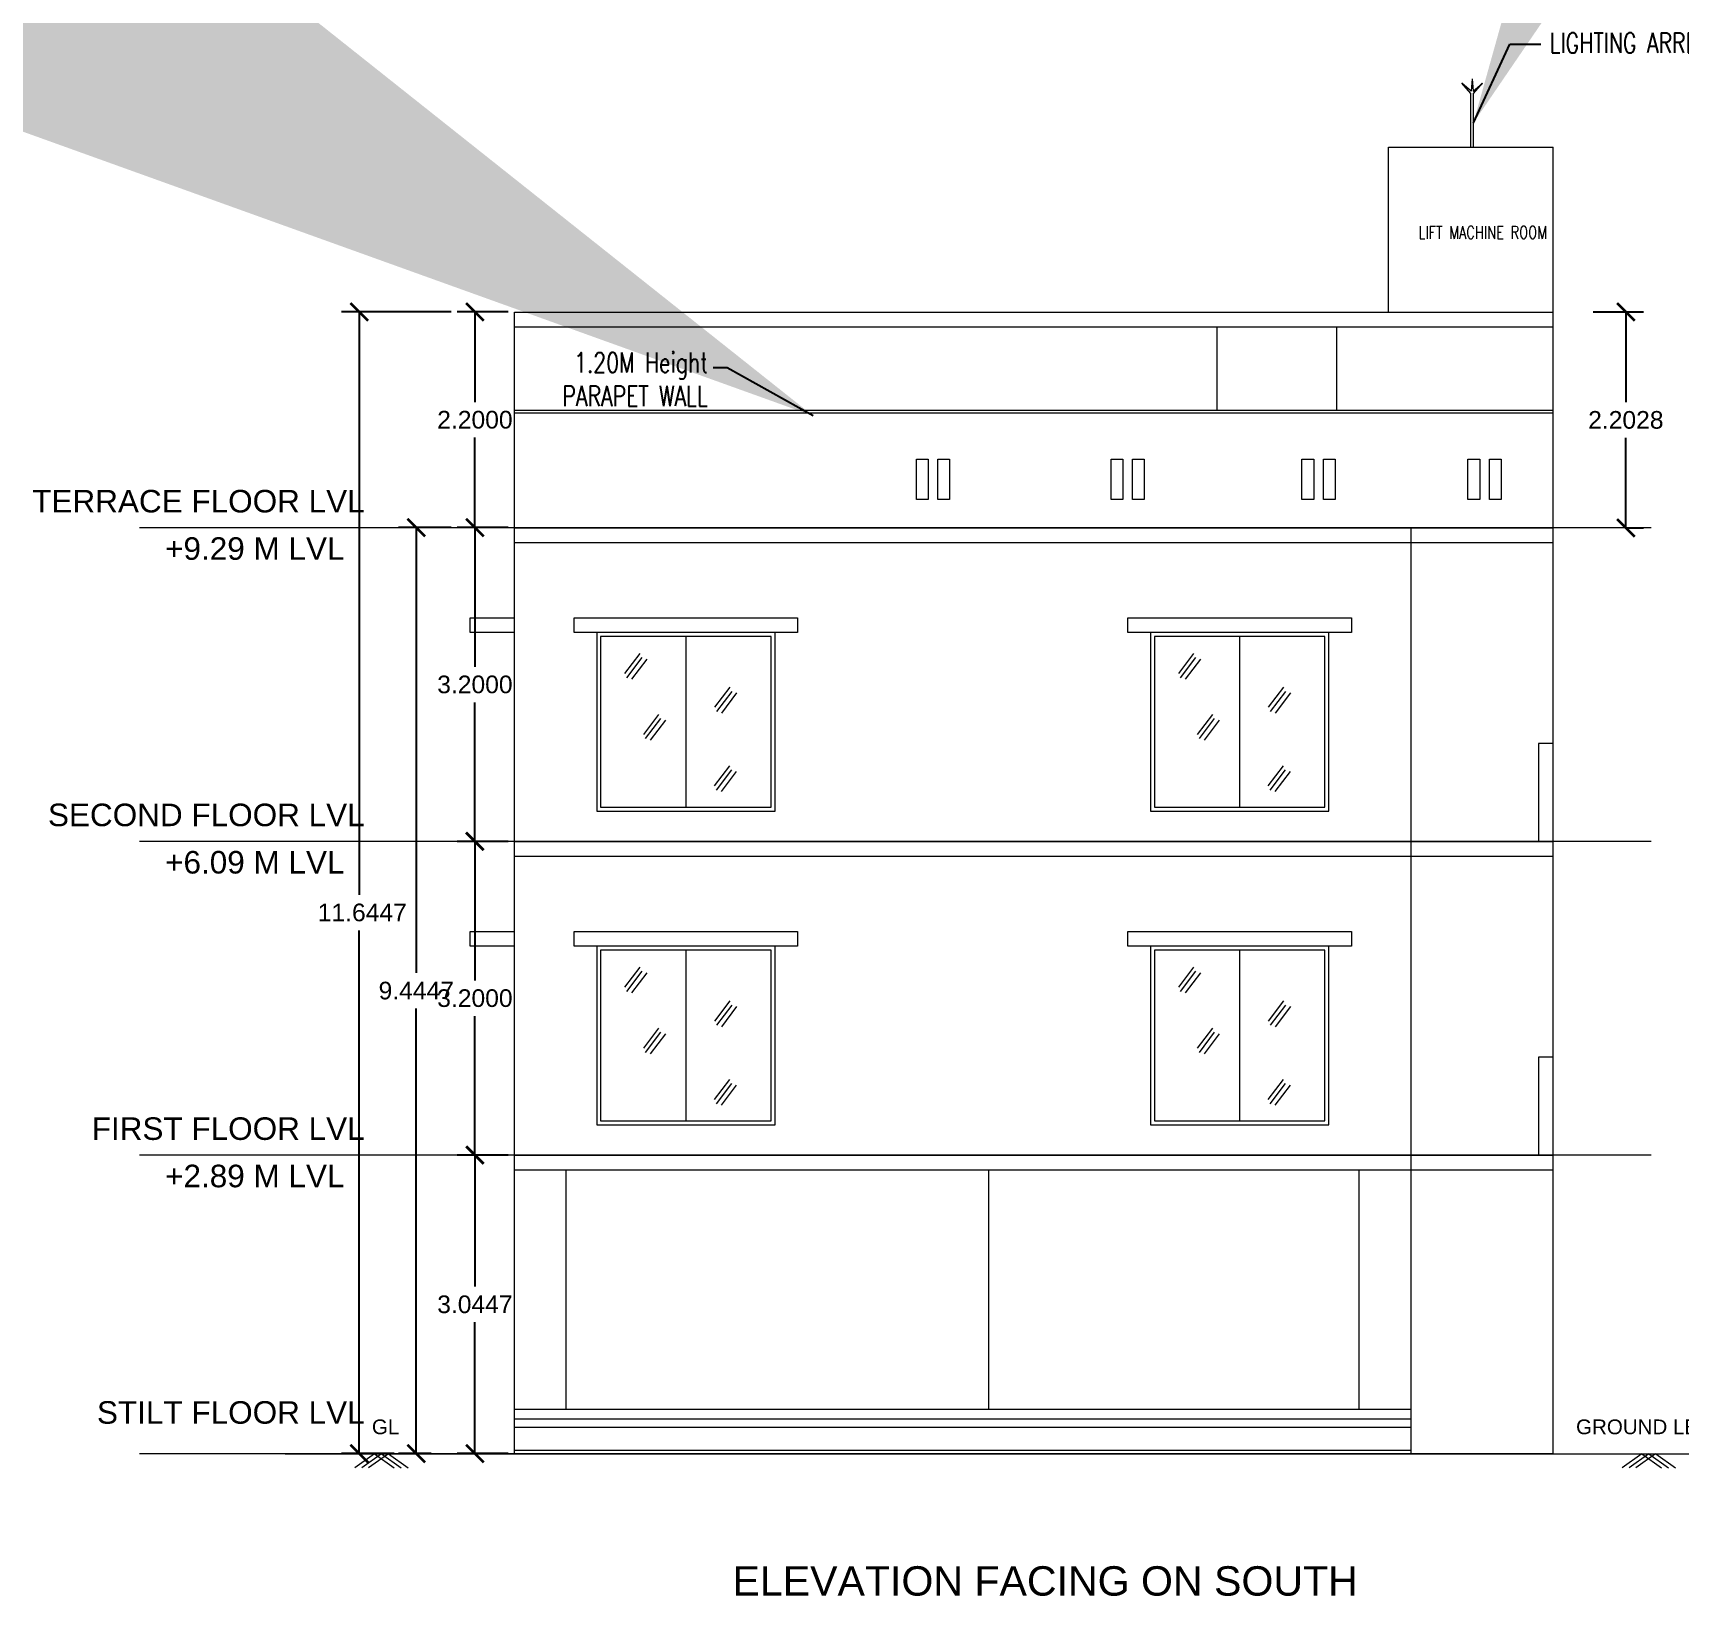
# Model space of a CAD drawing. Header units: metres. Extents: x -1559787 to -1559491, y 43492 to 43648.
# Drawn here: x -1559683.93 to -1559667.13, y 43532.68 to 43548.62 of the extents above; entities that cross this region are included whole.
import ezdxf

# ---------------------------------------------------------------- set-up
doc = ezdxf.new("R2010")
doc.units = ezdxf.units.M
doc.header["$LTSCALE"] = 750
doc.header["$MEASUREMENT"] = 0
doc.header["$PDMODE"] = 35
doc.header["$PDSIZE"] = 50
doc.linetypes.add('HIDDEN', pattern=[0.375, 0.25, -0.125])
doc.layers.get('0').update_dxf_attribs({"lineweight": 5})
doc.layers.get('Defpoints').update_dxf_attribs({"lineweight": 0})
for name, color, linetype, lineweight in [('AR_DIM WRK', 3, 'Continuous', 13), ('ED', 30, 'Continuous', 0), ('HATCH2', 8, 'Continuous', 5), ('LVL', 3, 'Continuous', 9), ('TEXT', 2, 'Continuous', 20), ('wall', 7, 'Continuous', 30)]:
    doc.layers.add(name, color=color, linetype=linetype, lineweight=lineweight)
for name, color, linetype in [('BLK_1_HT_OF_BLDG', 5, 'Continuous'), ('BLK_1_STAIR_HEADROOM', 1, 'Continuous'), ('GRID1', 8, 'Continuous')]:
    doc.layers.add(name, color=color, linetype=linetype)
doc.styles.add('ROMANS', font='romans__.ttf', dxfattribs={"width": 0.75})
doc.styles.add('RS1', font='romans.shx', dxfattribs={"width": 0.75})
doc.styles.get("Standard").update_dxf_attribs({"font": 'arial.ttf'})
doc.styles.add('style4', font='BOOKOS.TTF', dxfattribs={"height": 300})
doc.dimstyles.new('DIM-100', dxfattribs={"dimtxt": 200, "dimasz": 100, "dimexe": 25, "dimexo": 25, "dimgap": 35, "dimtad": 1, "dimdec": 0, "dimrnd": 5, "dimzin": 0, "dimdsep": 46, "dimtxsty": 'RS1', "dimblk": 'ARCHTICK', "dimcen": 100, "dimdle": 25, "dimclrd": 8, "dimclre": 8, "dimclrt": 4, "dimadec": 0, "dimazin": 0, "dimtfac": 0.5, "dimtdec": 0, "dimtmove": 1, "dimatfit": 0, "dimfxl": 0, "dimfrac": 1, "dimtolj": 1, "dimtzin": 0, "dimarcsym": 0})
doc.dimstyles.get("Standard").update_dxf_attribs({"dimtxt": 0.18, "dimasz": 0.18, "dimexe": 0.18, "dimexo": 0.0625, "dimgap": 0.09, "dimtad": 1, "dimtih": 1, "dimtoh": 1, "dimdec": 4, "dimzin": 0, "dimdsep": 46, "dimtxsty": 'Standard', "dimblk": 'ARCHTICK', "dimcen": 0.09, "dimadec": 0, "dimazin": 0, "dimtfac": 1, "dimtdec": 4, "dimtofl": 0, "dimtmove": 0, "dimatfit": 3, "dimldrblk": 'ARCHTICK', "dimfxl": 0, "dimtolj": 1, "dimtzin": 0, "dimarcsym": 0})

# ---------------------------------------------------------------- blocks, each defined once
blk = doc.blocks.new('_ArchTick')
at = {"color": 0, "linetype": 'ByBlock', "const_width": 0.15}
blk.add_lwpolyline([(-0.5, -0.5), (0.5, 0.5)], dxfattribs=at)
blk = doc.blocks.new('*D174')
at = {"layer": 'Defpoints', "color": 0}
for p in [(-1559679.015, 43537.174), (-1559679.416, 43534.129), (-1559679.015, 43534.129)]:
    blk.add_point(p, dxfattribs=at)
at = {"layer": 'ED', "color": 0, "lineweight": -2}
for p, q in [((-1559679.078, 43537.174), (-1559679.596, 43537.174)), ((-1559679.416, 43537.174), (-1559679.416, 43535.833)), ((-1559679.416, 43534.129), (-1559679.416, 43535.469)), ((-1559679.078, 43534.129), (-1559679.596, 43534.129))]:
    blk.add_line(p, q, dxfattribs=at)
at = {"layer": 'ED', "color": 0, "lineweight": -2, "xscale": 0.18, "yscale": 0.18, "zscale": 0.18}
for p, rotation in [((-1559679.416, 43537.174), 90), ((-1559679.416, 43534.129), 270)]:
    blk.add_blockref('_ArchTick', p, dxfattribs=dict(at, rotation=rotation))
at = {"layer": 'ED', "color": 0, "insert": (-1559679.416, 43535.651), "char_height": 0.18, "attachment_point": 5}
blk.add_mtext('\\A1;3.0447', dxfattribs=at)
blk = doc.blocks.new('*D175')
at = {"layer": 'Defpoints', "color": 0}
for p in [(-1559679.416, 43540.374), (-1559679.013, 43540.374), (-1559679.013, 43537.174)]:
    blk.add_point(p, dxfattribs=at)
at = {"layer": 'ED', "color": 0, "lineweight": -2}
for p, q in [((-1559679.076, 43540.374), (-1559679.596, 43540.374)), ((-1559679.416, 43540.374), (-1559679.416, 43538.956)), ((-1559679.416, 43537.174), (-1559679.416, 43538.592)), ((-1559679.076, 43537.174), (-1559679.596, 43537.174))]:
    blk.add_line(p, q, dxfattribs=at)
at = {"layer": 'ED', "color": 0, "lineweight": -2, "xscale": 0.18, "yscale": 0.18, "zscale": 0.18}
for p, rotation in [((-1559679.416, 43540.374), 90), ((-1559679.416, 43537.174), 270)]:
    blk.add_blockref('_ArchTick', p, dxfattribs=dict(at, rotation=rotation))
at = {"layer": 'ED', "color": 0, "insert": (-1559679.416, 43538.774), "char_height": 0.18, "attachment_point": 5}
blk.add_mtext('\\A1;3.2000', dxfattribs=at)
blk = doc.blocks.new('*D176')
at = {"layer": 'BLK_1_HT_OF_BLDG', "color": 0, "lineweight": -2}
for p, q in [((-1559679.658, 43543.574), (-1559680.194, 43543.574)), ((-1559680.014, 43543.574), (-1559680.014, 43539.033)), ((-1559680.014, 43534.129), (-1559680.014, 43538.669)), ((-1559679.861, 43534.129), (-1559680.194, 43534.129))]:
    blk.add_line(p, q, dxfattribs=at)
at = {"layer": 'Defpoints', "color": 0}
for p in [(-1559680.014, 43543.574), (-1559679.596, 43543.574), (-1559679.798, 43534.129)]:
    blk.add_point(p, dxfattribs=at)
at = {"layer": 'BLK_1_HT_OF_BLDG', "color": 0, "lineweight": -2, "xscale": 0.18, "yscale": 0.18, "zscale": 0.18}
for p, rotation in [((-1559680.014, 43543.574), 90), ((-1559680.014, 43534.129), 270)]:
    blk.add_blockref('_ArchTick', p, dxfattribs=dict(at, rotation=rotation))
at = {"layer": 'BLK_1_HT_OF_BLDG', "color": 0, "insert": (-1559680.014, 43538.851), "char_height": 0.18, "attachment_point": 5}
blk.add_mtext('\\A1;9.4447', dxfattribs=at)
blk = doc.blocks.new('*D177')
at = {"layer": 'Defpoints', "color": 0}
for p in [(-1559680.596, 43545.774), (-1559679.596, 43545.774), (-1559680.177, 43534.129)]:
    blk.add_point(p, dxfattribs=at)
at = {"layer": 'ED', "color": 0, "lineweight": -2}
for p, q in [((-1559679.658, 43545.774), (-1559680.776, 43545.774)), ((-1559680.596, 43545.774), (-1559680.596, 43539.83)), ((-1559680.596, 43534.129), (-1559680.596, 43539.466)), ((-1559680.24, 43534.129), (-1559680.776, 43534.129))]:
    blk.add_line(p, q, dxfattribs=at)
at = {"layer": 'ED', "color": 0, "lineweight": -2, "xscale": 0.18, "yscale": 0.18, "zscale": 0.18}
for p, rotation in [((-1559680.596, 43545.774), 90), ((-1559680.596, 43534.129), 270)]:
    blk.add_blockref('_ArchTick', p, dxfattribs=dict(at, rotation=rotation))
at = {"layer": 'ED', "color": 0, "insert": (-1559680.565, 43539.648), "char_height": 0.18, "attachment_point": 5}
blk.add_mtext('\\A1;11.6447', dxfattribs=at)
blk = doc.blocks.new('*D178')
at = {"layer": 'Defpoints', "color": 0}
for p in [(-1559679.416, 43543.574), (-1559679.013, 43543.574), (-1559679.013, 43540.374)]:
    blk.add_point(p, dxfattribs=at)
at = {"layer": 'ED', "color": 0, "lineweight": -2}
for p, q in [((-1559679.076, 43543.574), (-1559679.596, 43543.574)), ((-1559679.416, 43543.574), (-1559679.416, 43542.156)), ((-1559679.416, 43540.374), (-1559679.416, 43541.792)), ((-1559679.076, 43540.374), (-1559679.596, 43540.374))]:
    blk.add_line(p, q, dxfattribs=at)
at = {"layer": 'ED', "color": 0, "lineweight": -2, "xscale": 0.18, "yscale": 0.18, "zscale": 0.18}
for p, rotation in [((-1559679.416, 43543.574), 90), ((-1559679.416, 43540.374), 270)]:
    blk.add_blockref('_ArchTick', p, dxfattribs=dict(at, rotation=rotation))
at = {"layer": 'ED', "color": 0, "insert": (-1559679.416, 43541.974), "char_height": 0.18, "attachment_point": 5}
blk.add_mtext('\\A1;3.2000', dxfattribs=at)
blk = doc.blocks.new('*D179')
at = {"layer": 'Defpoints', "color": 0}
for p in [(-1559679.416, 43545.774), (-1559679.013, 43545.774), (-1559679.013, 43543.574)]:
    blk.add_point(p, dxfattribs=at)
at = {"layer": 'ED', "color": 0, "lineweight": -2}
for p, q in [((-1559679.076, 43545.774), (-1559679.596, 43545.774)), ((-1559679.416, 43545.774), (-1559679.416, 43544.855)), ((-1559679.416, 43543.574), (-1559679.416, 43544.492)), ((-1559679.076, 43543.574), (-1559679.596, 43543.574))]:
    blk.add_line(p, q, dxfattribs=at)
at = {"layer": 'ED', "color": 0, "lineweight": -2, "xscale": 0.18, "yscale": 0.18, "zscale": 0.18}
for p, rotation in [((-1559679.416, 43545.774), 90), ((-1559679.416, 43543.574), 270)]:
    blk.add_blockref('_ArchTick', p, dxfattribs=dict(at, rotation=rotation))
at = {"layer": 'ED', "color": 0, "insert": (-1559679.416, 43544.674), "char_height": 0.18, "attachment_point": 5}
blk.add_mtext('\\A1;2.2000', dxfattribs=at)
blk = doc.blocks.new('*D180')
at = {"layer": 'BLK_1_STAIR_HEADROOM', "color": 0, "lineweight": -2}
for p, q in [((-1559668.005, 43545.774), (-1559667.493, 43545.774)), ((-1559667.673, 43545.774), (-1559667.673, 43544.854)), ((-1559667.673, 43543.571), (-1559667.673, 43544.49)), ((-1559667.678, 43543.571), (-1559667.493, 43543.571))]:
    blk.add_line(p, q, dxfattribs=at)
at = {"layer": 'Defpoints', "color": 0}
for p in [(-1559668.068, 43545.774), (-1559667.673, 43545.774), (-1559667.741, 43543.571)]:
    blk.add_point(p, dxfattribs=at)
at = {"layer": 'BLK_1_STAIR_HEADROOM', "color": 0, "lineweight": -2, "xscale": 0.18, "yscale": 0.18, "zscale": 0.18}
for p, rotation in [((-1559667.673, 43545.774), 90), ((-1559667.673, 43543.571), 270)]:
    blk.add_blockref('_ArchTick', p, dxfattribs=dict(at, rotation=rotation))
at = {"layer": 'BLK_1_STAIR_HEADROOM', "color": 0, "insert": (-1559667.673, 43544.672), "char_height": 0.18, "attachment_point": 5}
blk.add_mtext('\\A1;2.2028', dxfattribs=at)

msp = doc.modelspace()

# ---------------------------------------------------------------- linework, layer by layer
for p, q in [((-1559670.0935, 43545.77355), (-1559670.0935, 43547.45355)), ((-1559670.0935, 43547.45355), (-1559668.4135, 43547.45355)), ((-1559668.4135, 43545.77355), (-1559668.4135, 43547.45355)), ((-1559679.0135, 43534.12855), (-1559679.0135, 43545.77355)), ((-1559679.0135, 43545.77355), (-1559668.4135, 43545.77355)), ((-1559668.4135, 43534.12855), (-1559668.4135, 43545.77355)), ((-1559679.0135, 43545.62355), (-1559668.4135, 43545.62355)), ((-1559671.8435, 43544.77355), (-1559671.8435, 43545.62355)), ((-1559671.8435, 43545.62355), (-1559670.6235, 43545.62355)), ((-1559670.6235, 43545.62355), (-1559670.6235, 43544.77355)), ((-1559679.0135, 43544.77355), (-1559668.4135, 43544.77355)), ((-1559679.0135, 43544.74355), (-1559668.4135, 43544.74355)), ((-1559679.0135, 43543.57355), (-1559668.4135, 43543.57355)), ((-1559669.8635, 43534.12855), (-1559669.8635, 43543.57355)), ((-1559679.0135, 43543.42355), (-1559668.4135, 43543.42355)), ((-1559679.4635, 43542.50355), (-1559679.4635, 43542.65355)), ((-1559679.4635, 43542.65355), (-1559679.0135, 43542.65355)), ((-1559678.4035, 43542.50355), (-1559678.4035, 43542.65355)), ((-1559678.4035, 43542.65355), (-1559676.1235, 43542.65355)), ((-1559676.1235, 43542.65355), (-1559676.1235, 43542.50355)), ((-1559672.7535, 43542.50355), (-1559672.7535, 43542.65355)), ((-1559672.7535, 43542.65355), (-1559670.4735, 43542.65355)), ((-1559670.4735, 43542.65355), (-1559670.4735, 43542.50355)), ((-1559679.0135, 43542.50355), (-1559679.4635, 43542.50355)), ((-1559678.1735, 43542.50355), (-1559678.4035, 43542.50355)), ((-1559677.2635, 43542.46355), (-1559677.2635, 43540.72355)), ((-1559676.1235, 43542.50355), (-1559676.3535, 43542.50355)), ((-1559672.5235, 43542.50355), (-1559672.7535, 43542.50355)), ((-1559671.6135, 43542.46355), (-1559671.6135, 43540.72355)), ((-1559670.4735, 43542.50355), (-1559670.7035, 43542.50355)), ((-1559677.88461, 43542.08655), (-1559677.72911, 43542.29167)), ((-1559672.23461, 43542.08655), (-1559672.07911, 43542.29167)), ((-1559677.86509, 43542.04364), (-1559677.7096, 43542.24876)), ((-1559677.81435, 43542.02804), (-1559677.65886, 43542.23316)), ((-1559672.21509, 43542.04364), (-1559672.0596, 43542.24876)), ((-1559672.16435, 43542.02804), (-1559672.00886, 43542.23316)), ((-1559676.96781, 43541.74162), (-1559676.81232, 43541.94674)), ((-1559671.31781, 43541.74162), (-1559671.16232, 43541.94674)), ((-1559676.9483, 43541.69871), (-1559676.79281, 43541.90383)), ((-1559676.89756, 43541.6831), (-1559676.74207, 43541.88823)), ((-1559671.2983, 43541.69871), (-1559671.14281, 43541.90383)), ((-1559671.24756, 43541.6831), (-1559671.09207, 43541.88823)), ((-1559677.6938, 43541.46466), (-1559677.5383, 43541.66979)), ((-1559677.67428, 43541.42176), (-1559677.51879, 43541.62688)), ((-1559677.62354, 43541.40615), (-1559677.46805, 43541.61128)), ((-1559672.0438, 43541.46466), (-1559671.8883, 43541.66979)), ((-1559672.02428, 43541.42176), (-1559671.86879, 43541.62688)), ((-1559671.97354, 43541.40615), (-1559671.81805, 43541.61128)), ((-1559668.4135, 43541.37355), (-1559668.5635, 43541.37355)), ((-1559668.5635, 43541.37355), (-1559668.5635, 43540.37355)), ((-1559668.4135, 43540.37355), (-1559668.4135, 43541.37355)), ((-1559676.97104, 43540.94055), (-1559676.81555, 43541.14567)), ((-1559671.32104, 43540.94055), (-1559671.16555, 43541.14567)), ((-1559676.95153, 43540.89764), (-1559676.79604, 43541.10276)), ((-1559676.90079, 43540.88203), (-1559676.7453, 43541.08716)), ((-1559671.30153, 43540.89764), (-1559671.14604, 43541.10276)), ((-1559671.25079, 43540.88203), (-1559671.0953, 43541.08716)), ((-1559679.0135, 43540.37355), (-1559668.4135, 43540.37355)), ((-1559679.0135, 43540.22355), (-1559668.4135, 43540.22355)), ((-1559679.4635, 43539.30355), (-1559679.4635, 43539.45355)), ((-1559679.4635, 43539.45355), (-1559679.0135, 43539.45355)), ((-1559678.4035, 43539.30355), (-1559678.4035, 43539.45355)), ((-1559678.4035, 43539.45355), (-1559676.1235, 43539.45355)), ((-1559676.1235, 43539.45355), (-1559676.1235, 43539.30355)), ((-1559672.7535, 43539.30355), (-1559672.7535, 43539.45355)), ((-1559672.7535, 43539.45355), (-1559670.4735, 43539.45355)), ((-1559670.4735, 43539.45355), (-1559670.4735, 43539.30355)), ((-1559679.0135, 43539.30355), (-1559679.4635, 43539.30355)), ((-1559678.1735, 43539.30355), (-1559678.4035, 43539.30355)), ((-1559677.2635, 43539.26355), (-1559677.2635, 43537.52355)), ((-1559676.1235, 43539.30355), (-1559676.3535, 43539.30355)), ((-1559672.5235, 43539.30355), (-1559672.7535, 43539.30355)), ((-1559671.6135, 43539.26355), (-1559671.6135, 43537.52355)), ((-1559670.4735, 43539.30355), (-1559670.7035, 43539.30355)), ((-1559677.88461, 43538.88655), (-1559677.72911, 43539.09167)), ((-1559672.23461, 43538.88655), (-1559672.07911, 43539.09167)), ((-1559677.86509, 43538.84364), (-1559677.7096, 43539.04876)), ((-1559677.81435, 43538.82804), (-1559677.65886, 43539.03316)), ((-1559672.21509, 43538.84364), (-1559672.0596, 43539.04876)), ((-1559672.16435, 43538.82804), (-1559672.00886, 43539.03316)), ((-1559676.96781, 43538.54162), (-1559676.81232, 43538.74674)), ((-1559676.9483, 43538.49871), (-1559676.79281, 43538.70383)), ((-1559676.89756, 43538.4831), (-1559676.74207, 43538.68823)), ((-1559671.31781, 43538.54162), (-1559671.16232, 43538.74674)), ((-1559671.2983, 43538.49871), (-1559671.14281, 43538.70383)), ((-1559671.24756, 43538.4831), (-1559671.09207, 43538.68823)), ((-1559677.6938, 43538.26466), (-1559677.5383, 43538.46979)), ((-1559677.67428, 43538.22176), (-1559677.51879, 43538.42688)), ((-1559672.0438, 43538.26466), (-1559671.8883, 43538.46979)), ((-1559672.02428, 43538.22176), (-1559671.86879, 43538.42688)), ((-1559677.62354, 43538.20615), (-1559677.46805, 43538.41128)), ((-1559671.97354, 43538.20615), (-1559671.81805, 43538.41128)), ((-1559668.4135, 43538.17355), (-1559668.5635, 43538.17355)), ((-1559668.5635, 43538.17355), (-1559668.5635, 43537.17355)), ((-1559668.4135, 43537.17355), (-1559668.4135, 43538.17355)), ((-1559676.97104, 43537.74055), (-1559676.81555, 43537.94567)), ((-1559671.32104, 43537.74055), (-1559671.16555, 43537.94567)), ((-1559676.95153, 43537.69764), (-1559676.79604, 43537.90276)), ((-1559676.90079, 43537.68203), (-1559676.7453, 43537.88716)), ((-1559671.30153, 43537.69764), (-1559671.14604, 43537.90276)), ((-1559671.25079, 43537.68203), (-1559671.0953, 43537.88716)), ((-1559679.0135, 43537.17355), (-1559668.4135, 43537.17355)), ((-1559679.0135, 43537.02355), (-1559668.4135, 43537.02355)), ((-1559678.4835, 43534.58355), (-1559678.4835, 43537.02355)), ((-1559674.1735, 43534.58355), (-1559674.1735, 43537.02355)), ((-1559670.3935, 43534.58355), (-1559670.3935, 43537.02355)), ((-1559679.0135, 43534.58355), (-1559669.8635, 43534.58355)), ((-1559679.0135, 43534.48424), (-1559669.8635, 43534.48424)), ((-1559679.0135, 43534.39912), (-1559669.8635, 43534.39912)), ((-1559681.35028, 43534.12855), (-1559666.30697, 43534.12855)), ((-1559680.44041, 43534.12855), (-1559680.64118, 43533.98252)), ((-1559680.3692, 43534.12855), (-1559680.56997, 43533.98252)), ((-1559680.29917, 43534.12855), (-1559680.49995, 43533.98252)), ((-1559680.43923, 43534.12855), (-1559680.23845, 43533.98252)), ((-1559680.3692, 43534.12855), (-1559680.16842, 43533.98252)), ((-1559680.29799, 43534.12855), (-1559680.09721, 43533.98252)), ((-1559679.0135, 43534.164), (-1559669.8635, 43534.164)), ((-1559668.86415, 43534.12855), (-1559649.24002, 43534.12855)), ((-1559667.51065, 43534.12855), (-1559667.71142, 43533.98252)), ((-1559667.43944, 43534.12855), (-1559667.64021, 43533.98252)), ((-1559667.36941, 43534.12855), (-1559667.57018, 43533.98252)), ((-1559667.50946, 43534.12855), (-1559667.30869, 43533.98252)), ((-1559667.43944, 43534.12855), (-1559667.23866, 43533.98252)), ((-1559667.36823, 43534.12855), (-1559667.16745, 43533.98252))]:
    msp.add_line(p, q)
for points in [[(-1559674.90997, 43544.2719), (-1559674.79074, 43544.2719), (-1559674.79074, 43543.86147), (-1559674.90997, 43543.86147)], [(-1559674.69138, 43544.2719), (-1559674.57215, 43544.2719), (-1559674.57215, 43543.86147), (-1559674.69138, 43543.86147)], [(-1559672.92489, 43544.2719), (-1559672.80566, 43544.2719), (-1559672.80566, 43543.86147), (-1559672.92489, 43543.86147)], [(-1559672.7063, 43544.2719), (-1559672.58707, 43544.2719), (-1559672.58707, 43543.86147), (-1559672.7063, 43543.86147)], [(-1559670.97727, 43544.2719), (-1559670.85804, 43544.2719), (-1559670.85804, 43543.86147), (-1559670.97727, 43543.86147)], [(-1559670.75868, 43544.2719), (-1559670.63945, 43544.2719), (-1559670.63945, 43543.86147), (-1559670.75868, 43543.86147)], [(-1559669.28344, 43544.2719), (-1559669.16421, 43544.2719), (-1559669.16421, 43543.86147), (-1559669.28344, 43543.86147)], [(-1559669.06485, 43544.2719), (-1559668.94562, 43544.2719), (-1559668.94562, 43543.86147), (-1559669.06485, 43543.86147)], [(-1559678.1735, 43540.68355), (-1559676.3535, 43540.68355), (-1559676.3535, 43542.50355), (-1559678.1735, 43542.50355)], [(-1559678.1335, 43540.72355), (-1559676.3935, 43540.72355), (-1559676.3935, 43542.46355), (-1559678.1335, 43542.46355)], [(-1559672.5235, 43540.68355), (-1559670.7035, 43540.68355), (-1559670.7035, 43542.50355), (-1559672.5235, 43542.50355)], [(-1559672.4835, 43540.72355), (-1559670.7435, 43540.72355), (-1559670.7435, 43542.46355), (-1559672.4835, 43542.46355)], [(-1559678.1735, 43537.48355), (-1559676.3535, 43537.48355), (-1559676.3535, 43539.30355), (-1559678.1735, 43539.30355)], [(-1559678.1335, 43537.52355), (-1559676.3935, 43537.52355), (-1559676.3935, 43539.26355), (-1559678.1335, 43539.26355)], [(-1559672.5235, 43537.48355), (-1559670.7035, 43537.48355), (-1559670.7035, 43539.30355), (-1559672.5235, 43539.30355)], [(-1559672.4835, 43537.52355), (-1559670.7435, 43537.52355), (-1559670.7435, 43539.26355), (-1559672.4835, 43539.26355)]]:
    msp.add_lwpolyline(points, close=True)
at = {"layer": 'AR_DIM WRK'}
for p, q in [((-1559669.2535, 43548.00241), (-1559669.34577, 43548.10608)), ((-1559669.24998, 43548.02552), (-1559669.34577, 43548.10608)), ((-1559669.2535, 43547.45355), (-1559669.2535, 43548.00241)), ((-1559669.241, 43548.15355), (-1559669.24998, 43548.02552)), ((-1559669.241, 43548.15355), (-1559669.23201, 43548.02552)), ((-1559669.23201, 43548.02552), (-1559669.13622, 43548.10608)), ((-1559669.2285, 43548.00241), (-1559669.13622, 43548.10608)), ((-1559669.2285, 43547.45355), (-1559669.2285, 43548.00241))]:
    msp.add_line(p, q, dxfattribs=at)
at = {"layer": 'LVL', "linetype": 'HIDDEN'}
for p, q in [((-1559667.4135, 43543.57355), (-1559682.8378, 43543.57355)), ((-1559667.4135, 43540.37355), (-1559682.8378, 43540.37355)), ((-1559667.4135, 43537.17355), (-1559682.8378, 43537.17355)), ((-1559668.4135, 43534.12855), (-1559682.8378, 43534.12855))]:
    msp.add_line(p, q, dxfattribs=at)

# ---------------------------------------------------------------- texts
for s, height, p in [('GL', 0.15, (-1559680.46695, 43534.32727)), ('GROUND LEVEL', 0.15, (-1559668.18094, 43534.32727)), ('ELEVATION FACING ON SOUTH', 0.3, (-1559676.78771, 43532.68043))]:
    msp.add_text(s, height=height).set_placement(p)
at = {"layer": 'GRID1', "color": 3, "insert": (-1559668.47712, 43546.65025), "char_height": 0.13, "attachment_point": 3, "style": 'ROMANS'}
msp.add_mtext('LIFT MACHINE ROOM', dxfattribs=at)
at = {"layer": 'TEXT', "linetype": 'ByBlock', "char_height": 0.23, "width": 59.2360734, "attachment_point": 3, "style": 'style4'}
for s, insert in [('{\\fArial|b0|i0|c0|p34;TERRACE FLOOR LVL}', (-1559680.54075, 43543.95908)), ('{\\fArial|b0|i0|c0|p34;      +9.29 M LVL}', (-1559680.74634, 43543.47596)), ('{\\fArial|b0|i0|c0|p34;SECOND FLOOR LVL}', (-1559680.54075, 43540.75908)), ('{\\fArial|b0|i0|c0|p34;      +6.09 M LVL}', (-1559680.74634, 43540.27596)), ('{\\fArial|b0|i0|c0|p34;FIRST FLOOR LVL}', (-1559680.54075, 43537.55908)), ('{\\fArial|b0|i0|c0|p34;      +2.89 M LVL}', (-1559680.74634, 43537.07596)), ('{\\fArial|b0|i0|c0|p34;STILT FLOOR LVL}', (-1559680.54075, 43534.66408))]:
    msp.add_mtext(s, dxfattribs=dict(at, insert=insert))
at = {"layer": 'wall', "color": 4, "char_height": 0.2044444, "style": 'RS1'}
for s, insert, width, attachment_point in [('\\A1;LIGHTING ARRESTER ', (-1559668.45104, 43548.6201), 4.1078224, 1), ('\\A1;1.20M Height PARAPET WALL', (-1559677.03875, 43545.35998), 2.2811999, 3)]:
    msp.add_mtext(s, dxfattribs=dict(at, insert=insert, width=width, attachment_point=attachment_point))

# ---------------------------------------------------------------- dimensions: what is measured, and where the dimension line sits
at = {"layer": 'BLK_1_HT_OF_BLDG'}
dim = msp.add_linear_dim(base=(-1559680.01354, 43543.57355), p1=(-1559679.79813, 43534.12888), p2=(-1559679.5958, 43543.57355), angle=90, dimstyle='Standard', dxfattribs=at)
dim.commit()
dim.dimension.update_dxf_attribs({"geometry": '*D176', "text_midpoint": (-1559680.01354, 43538.85122)})
at = {"layer": 'BLK_1_STAIR_HEADROOM', "color": 1}
dim = msp.add_linear_dim(base=(-1559667.67328, 43545.77355), p1=(-1559667.74082, 43543.57077), p2=(-1559668.06796, 43545.77355), angle=90, dimstyle='Standard', override={"dimfxl": 0}, dxfattribs=at)
dim.commit()
dim.dimension.update_dxf_attribs({"geometry": '*D180', "text_midpoint": (-1559667.67328, 43544.67216)})
at = {"layer": 'ED'}
dim = msp.add_linear_dim(base=(-1559680.59637, 43545.77355), p1=(-1559680.17712, 43534.12888), p2=(-1559679.5958, 43545.77355), angle=90, dimstyle='Standard', override={"dimtmove": 1, "dimfxl": 5}, dxfattribs=at)
dim.commit()
dim.dimension.update_dxf_attribs({"geometry": '*D177', "text_midpoint": (-1559680.56532, 43539.64771), "dimtype": 160})
for p1, p2, distance, picture, middle in [((-1559679.0135, 43543.57355), (-1559679.0135, 43545.77355), 0.4023, '*D179', (-1559679.4158, 43544.67355)), ((-1559679.0135, 43540.37355), (-1559679.0135, 43543.57355), 0.4023, '*D178', (-1559679.4158, 43541.97355)), ((-1559679.0135, 43537.17355), (-1559679.0135, 43540.37355), 0.4023, '*D175', (-1559679.4158, 43538.77355)), ((-1559679.01509, 43537.17355), (-1559679.01509, 43534.12888), -0.40071, '*D174', (-1559679.4158, 43535.65122))]:
    dim = msp.add_aligned_dim(p1=p1, p2=p2, distance=distance, dimstyle='Standard', override={"dimtmove": 1, "dimfxl": 5}, dxfattribs=at)
    dim.commit()
    dim.dimension.update_dxf_attribs({"geometry": picture, "text_midpoint": middle})

# ---------------------------------------------------------------- leaders
at = {"layer": 'AR_DIM WRK'}
msp.add_leader([(-1559669.2285, 43547.70235), (-1559668.85516, 43548.50403), (-1559668.53974, 43548.50403)], dimstyle='DIM-100', override={"dimgap": 35, "dimtad": 0}, dxfattribs=at)
at = {"layer": 'HATCH2'}
msp.add_leader([(-1559675.96351, 43544.71364), (-1559676.84181, 43545.20271), (-1559676.98552, 43545.20271)], dimstyle='DIM-100', override={"dimgap": 35, "dimtad": 0}, dxfattribs=at)

doc.saveas('drawing.dxf')
